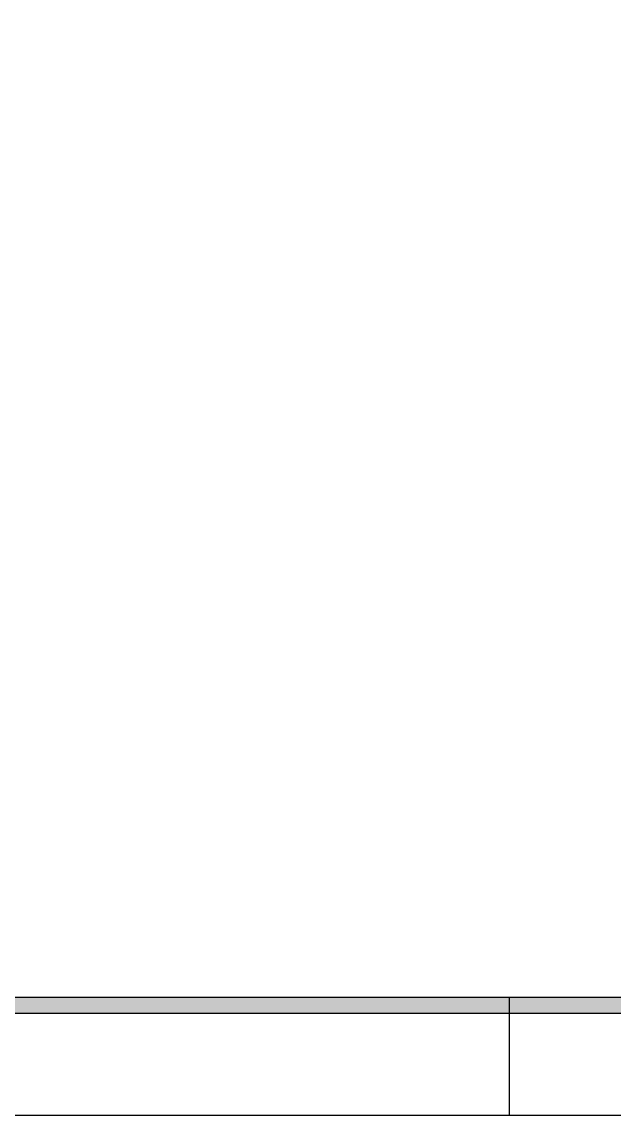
# Model space of a CAD drawing. Extents: x 187 to 6132, y 3709 to 7914.
# Drawn here: x 5000.2 to 5250.9, y 3709.2 to 4172.1 of the extents above; entities that cross this region are included whole.
import ezdxf

# ---------------------------------------------------------------- set-up
doc = ezdxf.new("R2010")
doc.units = 0
doc.header["$LTSCALE"] = 100
doc.header["$MEASUREMENT"] = 0
doc.layers.get('0').update_dxf_attribs({"color": 245, "linetype": 'CONTINUOUS'})

msp = doc.modelspace()

# ---------------------------------------------------------------- linework, layer by layer
msp.add_line((5206.530458, 3759.209975), (5206.530458, 3709.209975))
for points in [[(186.530458, 3709.209975), (6131.530458, 3709.209975), (6131.530458, 7914.209975), (186.530458, 7914.209975), (186.530458, 3709.209975)], [(6081.530458, 3759.209975), (6081.530458, 3752.209975), (304.530458, 3752.209975), (304.530458, 7871.209975), (6081.530458, 7871.209975), (6081.530458, 7864.209975), (311.530458, 7864.209975), (311.530458, 3759.209975), (6081.530458, 3759.209975)], [(311.530458, 3759.209975), (6081.530458, 3759.209975), (6081.530458, 7864.209975), (311.530458, 7864.209975), (311.530458, 3759.209975)]]:
    msp.add_lwpolyline(points)
for points in [[(6081.530458, 3752.209975), (304.530458, 3752.209975), (311.530458, 3759.209975)], [(6081.530458, 3752.209975), (311.530458, 3759.209975), (6081.530458, 3759.209975)]]:
    msp.add_solid(points)

doc.saveas('drawing.dxf')
